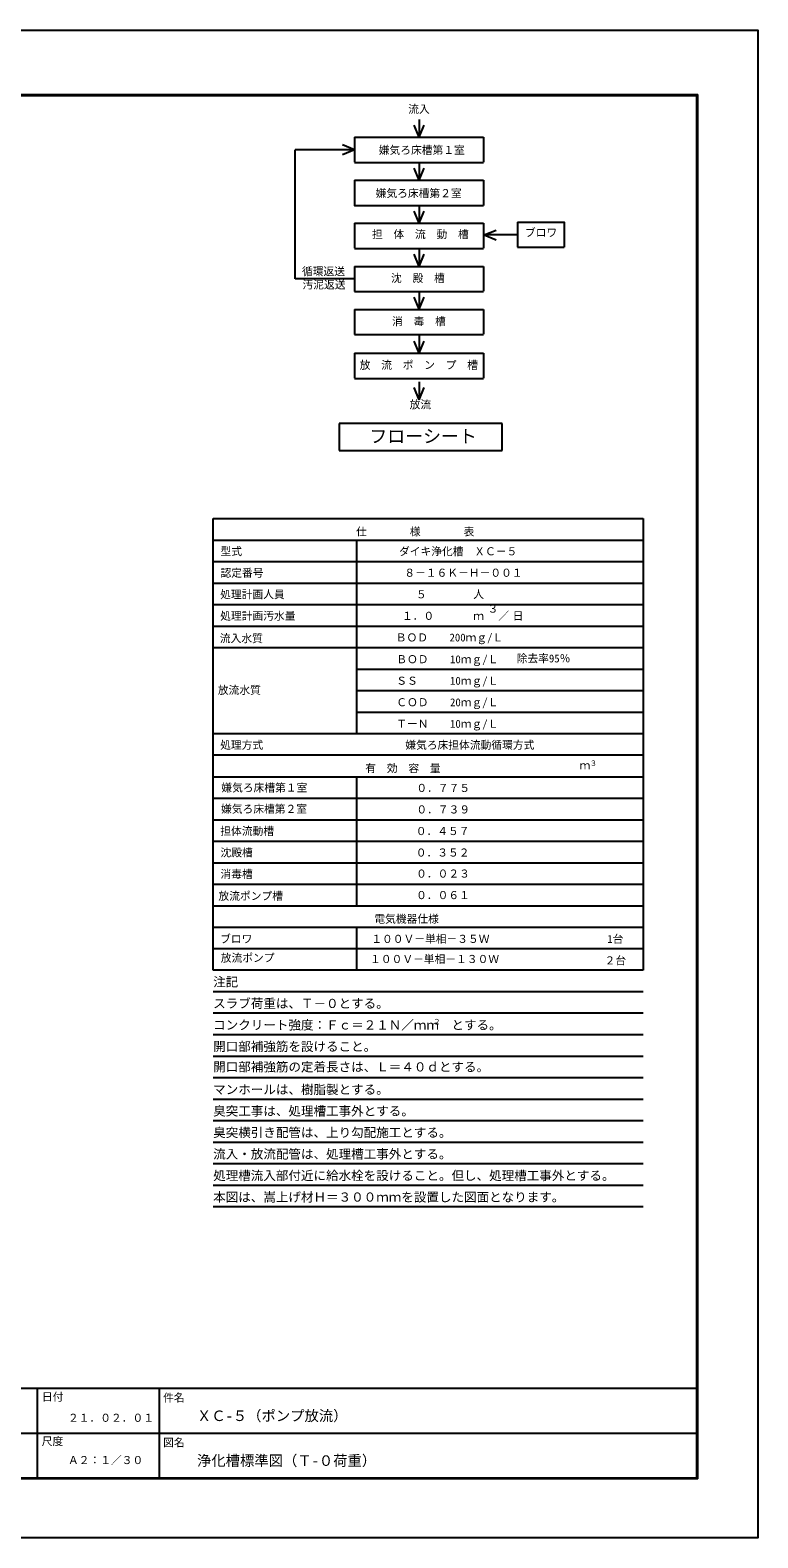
# Model space of a CAD drawing. Units: millimetres, scale not verified. Extents: x -8910 to 8910, y -6308 to 6308.
# Drawn here: x 2818 to 8910, y -6308 to 6308 of the extents above; entities that cross this region are included whole.
import ezdxf
from ezdxf.enums import TextEntityAlignment as Align

# ---------------------------------------------------------------- set-up
doc = ezdxf.new("R2010")
doc.units = ezdxf.units.MM
doc.header["$LTSCALE"] = 30
for name, color, linetype, lineweight in [('0-0_水管', 4, 'Continuous', 25), ('0-9_図面枠', 7, 'Continuous', 25), ('0-A_Axis_waku', 7, 'Continuous', 25)]:
    doc.layers.add(name, color=color, linetype=linetype, lineweight=lineweight)
doc.styles.add('ＭＳ ゴシック', font='')
doc.styles.get('ＭＳ ゴシック').set_extended_font_data('MS Gothic')

msp = doc.modelspace()

# ---------------------------------------------------------------- linework, layer by layer
at = {"layer": '0-0_水管', "color": 7}
for p, q in [((6074.53, 5561.23), (6074.53, 5411.23)), ((6074.53, 5411.23), (6033.32, 5513.02)), ((6074.53, 5411.23), (6115.75, 5513.02)), ((5038.04, 4226.7), (5038.04, 5306.68)), ((5534.54, 5306.68), (5038.04, 5306.68)), ((5534.54, 5306.68), (5432.74, 5347.89)), ((5534.54, 5306.68), (5432.74, 5265.46)), ((5534.54, 5411.23), (5534.54, 5202.13)), ((5534.54, 5411.23), (6614.54, 5411.23)), ((6614.54, 5411.23), (6614.54, 5202.51)), ((5534.54, 5201.24), (6614.54, 5201.24)), ((6074.53, 5201.24), (6074.53, 5051.24)), ((5534.54, 5051.24), (6614.54, 5051.24)), ((6074.53, 5051.24), (6033.32, 5153.03)), ((6074.53, 5051.24), (6115.75, 5153.03)), ((6614.54, 5051.24), (6614.54, 4841.25)), ((6074.53, 4841.25), (6074.53, 4691.25)), ((5534.54, 4691.25), (5534.54, 4482.14)), ((5534.54, 4691.25), (6614.54, 4691.25)), ((6074.53, 4691.25), (6033.32, 4793.04)), ((6074.53, 4691.25), (6115.75, 4793.04)), ((6614.54, 4691.25), (6614.54, 4482.53)), ((6896.8, 4701.81), (6896.8, 4492.71)), ((6618.01, 4593.61), (6719.81, 4634.83)), ((6618.01, 4593.61), (6719.81, 4552.4)), ((6896.8, 4593.61), (6618.01, 4593.61)), ((5534.54, 4481.25), (6614.54, 4481.25)), ((6074.53, 4331.26), (6033.32, 4433.04)), ((6074.53, 4481.25), (6074.53, 4331.26)), ((6074.53, 4331.26), (6115.75, 4433.04)), ((6896.8, 4491.82), (7289.04, 4491.82)), ((5534.54, 4331.26), (5534.54, 4122.15)), ((5534.54, 4331.26), (6614.54, 4331.26)), ((6614.54, 4331.26), (6614.54, 4122.54)), ((5534.54, 4226.7), (5038.04, 4226.7)), ((5534.54, 4121.26), (6614.54, 4121.26)), ((6074.53, 3972.16), (6033.32, 4073.94)), ((6074.53, 4122.15), (6074.53, 3972.16)), ((6074.53, 3972.16), (6115.75, 4073.94)), ((5534.54, 3971.26), (5534.54, 3762.16)), ((5534.54, 3971.26), (6614.54, 3971.26)), ((6614.54, 3971.26), (6614.54, 3762.55)), ((5534.54, 3761.27), (6614.54, 3761.27)), ((6074.53, 3604.65), (6033.32, 3706.44)), ((6074.53, 3754.65), (6074.53, 3604.65)), ((6074.53, 3604.65), (6115.75, 3706.44)), ((5534.54, 3603.76), (5534.54, 3394.66)), ((5534.54, 3603.76), (6614.54, 3603.76)), ((6614.54, 3603.76), (6614.54, 3395.04)), ((5534.54, 3393.76), (6614.54, 3393.76)), ((6074.53, 3214.38), (6033.32, 3316.17)), ((6074.53, 3364.38), (6074.53, 3214.38)), ((6074.53, 3214.38), (6115.75, 3316.17)), ((5406.02, 3015.46), (5406.02, 2789.98)), ((6769.15, 3015.46), (5406.02, 3015.46)), ((6769.15, 2789.98), (6769.15, 3015.46)), ((5406.02, 2789.98), (6769.15, 2789.98))]:
    msp.add_line(p, q, dxfattribs=at)
at = {"layer": '0-0_水管', "color": 3}
for p, q in [((4350.31, 2221.21), (7950.31, 2221.21)), ((4350.31, -1558.8), (4350.31, 2221.21)), ((7950.31, 2221.21), (7950.31, -1558.8)), ((4350.31, 2041.21), (7950.31, 2041.21)), ((5550.31, 2041.21), (5550.31, 421.2)), ((4350.31, 1861.21), (7950.31, 1861.21)), ((4350.31, 1681.21), (7950.31, 1681.21)), ((4350.31, 1501.21), (7950.31, 1501.21)), ((4350.31, 1321.21), (7950.31, 1321.21)), ((4350.31, 1141.21), (7950.31, 1141.21)), ((5550.31, 961.2), (7950.31, 961.2)), ((5550.31, 781.21), (7950.31, 781.21)), ((5550.31, 601.2), (7950.31, 601.2)), ((4350.3, 421.2), (7950.31, 421.2)), ((7950.3, 241.2), (4350.3, 241.2)), ((4350.3, 61.2), (7950.3, 61.2)), ((5550.3, 61.2), (5550.3, -1018.8)), ((4350.3, -118.8), (7950.3, -118.8)), ((4350.3, -298.8), (7950.3, -298.8)), ((4350.3, -478.8), (7950.3, -478.8)), ((4350.3, -658.8), (7950.3, -658.8)), ((4350.3, -838.8), (7950.3, -838.8)), ((4350.3, -1018.8), (7950.3, -1018.8)), ((4350.3, -1198.8), (7950.3, -1198.8)), ((5550.3, -1198.8), (5550.3, -1558.8)), ((7950.3, -1378.8), (4350.3, -1378.8)), ((7950.3, -1558.8), (4350.3, -1558.8)), ((7950.3, -1738.8), (4350.3, -1738.8)), ((7950.3, -1918.8), (4350.3, -1918.8)), ((7950.3, -2098.8), (4350.3, -2098.8)), ((7950.3, -2278.81), (4350.3, -2278.81)), ((7950.3, -2458.81), (4350.3, -2458.81)), ((7950.3, -2458.81), (4350.3, -2458.81)), ((7950.3, -2638.81), (4350.3, -2638.81)), ((7950.3, -2818.81), (4350.3, -2818.81)), ((7950.3, -2998.81), (4350.3, -2998.81)), ((7950.3, -3178.81), (4350.3, -3178.81)), ((7950.3, -3358.81), (4350.3, -3358.81)), ((7950.3, -3538.81), (4350.3, -3538.81))]:
    msp.add_line(p, q, dxfattribs=at)
at = {"layer": '0-0_水管', "color": 7}
for points in [[(5534.54, 5051.24), (5534.54, 4841.25), (6614.54, 4841.25)], [(6896.8, 4701.81), (7289.04, 4701.81), (7289.04, 4491.82)]]:
    msp.add_lwpolyline(points, dxfattribs=at)
at = {"layer": '0-9_図面枠'}
msp.add_lwpolyline([(-8910, -6307.5), (-8910, 6307.5), (8910, 6307.5), (8910, -6307.5)], close=True, dxfattribs=at)
at = {"layer": '0-A_Axis_waku'}
for p, q in [((-7778.4, 5769.9), (8408.4, 5769.9)), ((-7777.8, 5769.3), (8407.8, 5769.3)), ((-7777.2, 5768.7), (8407.2, 5768.7)), ((-7776.6, 5768.1), (8406.6, 5768.1)), ((-7776, 5767.5), (8406, 5767.5)), ((-7775.4, 5766.9), (8405.4, 5766.9)), ((-7774.8, 5766.3), (8404.8, 5766.3)), ((-7774.2, 5765.7), (8404.2, 5765.7)), ((-7773.6, 5765.1), (8403.6, 5765.1)), ((-7773, 5764.5), (8403, 5764.5)), ((-7772.4, 5763.9), (8402.4, 5763.9)), ((-7771.8, 5763.3), (8401.8, 5763.3)), ((-7771.2, 5762.7), (8401.2, 5762.7)), ((-7770.6, 5762.1), (8400.6, 5762.1)), ((-7770, 5761.5), (8400, 5761.5)), ((8400, -5806.5), (8400, 5761.5)), ((8400.6, -5807.1), (8400.6, 5762.1)), ((8401.2, -5807.7), (8401.2, 5762.7)), ((8401.8, -5808.3), (8401.8, 5763.3)), ((8402.4, -5808.9), (8402.4, 5763.9)), ((8403, -5809.5), (8403, 5764.5)), ((8403.6, -5810.1), (8403.6, 5765.1)), ((8404.2, -5810.7), (8404.2, 5765.7)), ((8404.8, -5811.3), (8404.8, 5766.3)), ((8405.4, -5811.9), (8405.4, 5766.9)), ((8406, -5812.5), (8406, 5767.5)), ((8406.6, -5813.1), (8406.6, 5768.1)), ((8407.2, -5813.7), (8407.2, 5768.7)), ((8407.8, -5814.3), (8407.8, 5769.3)), ((8408.4, -5814.9), (8408.4, 5769.9)), ((-7770, -5056.5), (8400, -5056.5)), ((2879.99, -5806.5), (2879.99, -5056.5)), ((3900, -5806.5), (3900, -5056.5)), ((239.99, -5431.5), (8399.99, -5431.5)), ((8408.4, -5814.9), (-7778.4, -5814.9)), ((8407.8, -5814.3), (-7777.8, -5814.3)), ((8407.2, -5813.7), (-7777.2, -5813.7)), ((8406.6, -5813.1), (-7776.6, -5813.1)), ((8406, -5812.5), (-7776, -5812.5)), ((8405.4, -5811.9), (-7775.4, -5811.9)), ((8404.8, -5811.3), (-7774.8, -5811.3)), ((8404.2, -5810.7), (-7774.2, -5810.7)), ((8403.6, -5810.1), (-7773.6, -5810.1)), ((8403, -5809.5), (-7773, -5809.5)), ((8402.4, -5808.9), (-7772.4, -5808.9)), ((8401.8, -5808.3), (-7771.8, -5808.3)), ((8401.2, -5807.7), (-7771.2, -5807.7)), ((8400.6, -5807.1), (-7770.6, -5807.1)), ((-7770, -5806.5), (8400, -5806.5))]:
    msp.add_line(p, q, dxfattribs=at)

# ---------------------------------------------------------------- texts
at = {"layer": '0-0_水管', "style": 'ＭＳ ゴシック'}
for s, height, p in [('流入', 65.98, (5982.8, 5593.65)), ('嫌気ろ床槽第１室', 65.98, (5736.76, 5251.59)), ('嫌気ろ床槽第２室', 65.98, (5710.83, 4890.26)), ('担\u3000体\u3000流\u3000動\u3000槽', 65.98, (5679.7, 4546.71)), ('ブロワ', 65.98, (6959.7, 4560.98)), ('循環返送', 65.98, (5093.71, 4236.33)), ('汚泥返送', 65.98, (5098.15, 4125.17)), ('沈\u3000殿\u3000槽', 65.98, (5839.21, 4179.64)), ('消\u3000毒\u3000槽', 65.98, (5848.11, 3818.3)), ('放\u3000流\u3000ポ\u3000ン\u3000プ\u3000槽', 65.98, (5576.88, 3452.52)), ('放流', 65.98, (5994.84, 3122.31)), ('フローシート', 110, (5657.38, 2822.21)), ('仕\u3000\u3000\u3000\u3000様\u3000\u3000\u3000\u3000表', 65.98, (5546.71, 2058.61)), ('型式', 65.98, (4412.11, 1893.61)), ('ダイキ浄化槽\u3000ＸＣ－５', 65.98, (5906.11, 1893.61)), ('認定番号', 65.98, (4412.11, 1713.61)), ('８－１６Ｋ－Ｈ－００１', 65.98, (5950.45, 1714.16)), ('処理計画人員\u3000', 65.98, (4409.11, 1533.61)), ('５', 65.98, (6047.71, 1533.61)), ('人', 65.98, (6527.71, 1533.61)), ('処理計画汚水量', 65.98, (4409.11, 1353.61)), ('１．０', 65.98, (5930.49, 1353.61)), ('ｍ', 65.98, (6527.71, 1353.61)), ('３', 65.98, (6647.71, 1413.61)), ('／', 65.98, (6737.71, 1353.61)), ('日', 65.98, (6857.71, 1353.61)), ('ＢＯＤ\u3000\u3000200ｍｇ/Ｌ', 65.98, (5878.92, 1172.77)), ('流入水質', 65.98, (4405.82, 1165.5)), ('ＢＯＤ\u3000\u300010ｍｇ/Ｌ', 65.98, (5883.26, 990.61)), ('除去率95％', 65.98, (6890.98, 997.55)), ('ＳＳ\u3000\u3000\u300010ｍｇ/Ｌ', 65.98, (5883.26, 810.62)), ('放流水質', 65.98, (4389, 733.1)), ('ＣＯＤ\u3000\u300020ｍｇ/Ｌ', 65.98, (5883.26, 630.61)), ('ＴーＮ\u3000\u300010ｍｇ/Ｌ', 65.98, (5883.26, 450.61)), ('処理方式\u3000\u3000\u3000', 65.98, (4409.1, 273.6)), ('嫌気ろ床担体流動循環方式', 65.98, (5958.94, 273.6)), ('有\u3000効\u3000容\u3000量', 65.98, (5624.1, 78.6)), ('ｍ', 65.98, (7417.74, 103.37)), ('３', 43.99, (7502.9, 138.8)), ('嫌気ろ床槽第１室', 65.98, (4418.69, -83.67)), ('０．７７５', 65.98, (6051.24, -86.4)), ('嫌気ろ床槽第２室', 65.98, (4416.44, -261.48)), ('０．７３９', 65.98, (6051.24, -266.4)), ('担体流動槽', 65.98, (4410.3, -446.41)), ('０．４５７', 65.98, (6046.38, -447.13)), ('沈殿槽', 65.98, (4411.5, -626.4)), ('０．３５２', 65.98, (6046.38, -627.13)), ('消毒槽', 65.98, (4411.5, -806.4)), ('０．０２３', 65.98, (6049.14, -803.07)), ('放流ポンプ槽', 65.98, (4394.6, -989.77)), ('０．０６１', 65.98, (6049.14, -983.07)), ('電気機器仕様', 65.98, (5699.7, -1181.4)), ('ブロワ', 65.98, (4408.5, -1349.4)), ('１００Ｖ－単相－３５Ｗ', 65.98, (5673.6, -1349.4)), ('1台', 65.98, (7649.4, -1349.4)), ('放流ポンプ', 65.98, (4413.92, -1507.62)), ('１００Ｖ－単相－１３０Ｗ', 65.98, (5664, -1517.8)), ('２台', 65.98, (7626.9, -1529.4)), ('注記', 76.98, (4350.3, -1717.61)), ('スラブ荷重は、Ｔ－０とする。', 76.98, (4350.3, -1897.61)), ('コンクリート強度：Ｆｃ＝２１Ｎ／ｍｍ\u3000とする。', 76.98, (4350.3, -2077.61)), ('２', 43.99, (6193.53, -2023.48)), ('開口部補強筋を設けること。', 76.98, (4350.3, -2257.61)), ('開口部補強筋の定着長さは、Ｌ＝４０ｄとする。', 76.98, (4350.3, -2428.4)), ('マンホールは、樹脂製とする。', 76.98, (4350.3, -2617.61)), ('臭突工事は、処理槽工事外とする。', 76.98, (4350.3, -2797.61)), ('臭突横引き配管は、上り勾配施工とする。', 76.98, (4350.3, -2977.62)), ('流入・放流配管は、処理槽工事外とする。', 76.98, (4350.3, -3157.62)), ('処理槽流入部付近に給水栓を設けること。但し、処理槽工事外とする。', 76.98, (4350.3, -3337.62)), ('本図は、嵩上げ材Ｈ＝３００ｍｍを設置した図面となります。', 76.98, (4350.3, -3517.62))]:
    msp.add_text(s, height=height, dxfattribs=at).set_placement(p, align=Align.BOTTOM_LEFT)
at = {"layer": '0-A_Axis_waku', "style": 'ＭＳ ゴシック'}
for s, height, p in [('日付', 65.98, (2916.79, -5180.44)), ('件名', 65.98, (3931.47, -5187.88)), ('２１．０２．０１', 65.98, (3134.99, -5356.5)), ('ＸＣ-５（ポンプ放流）', 87.98, (4214.99, -5356.5)), ('尺度', 65.98, (2915.31, -5552.35)), ('図名', 65.98, (3931.47, -5562.88)), ('Ａ２：１／３０', 65.98, (3134.99, -5710.05)), ('浄化槽標準図（Ｔ-０荷重）', 87.98, (4214.99, -5731.5))]:
    msp.add_text(s, height=height, dxfattribs=at).set_placement(p, align=Align.BOTTOM_LEFT)

doc.saveas('drawing.dxf')
